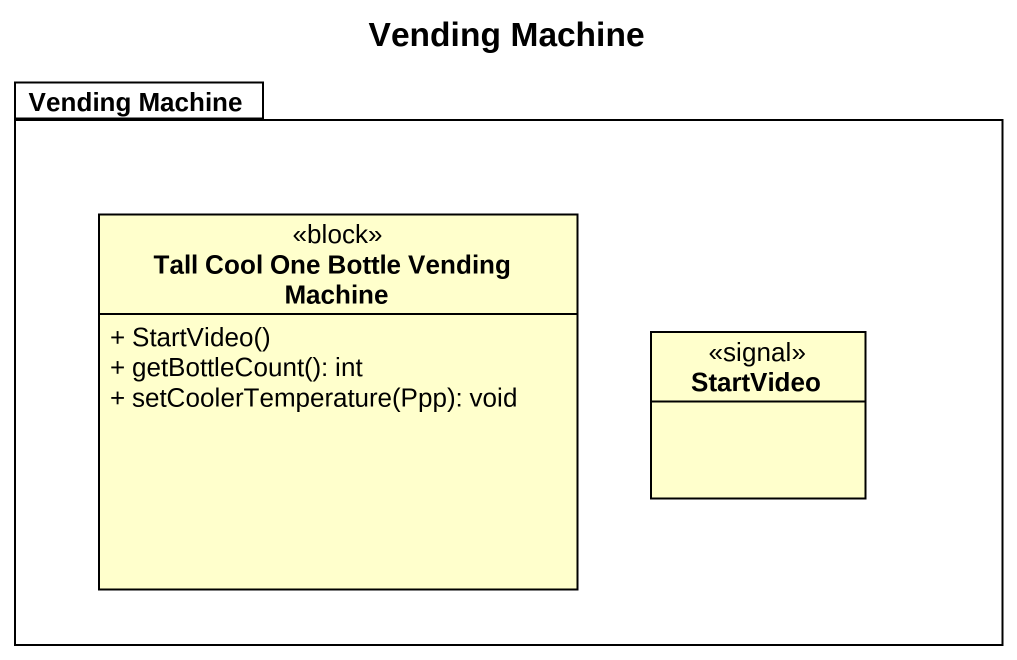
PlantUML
@startuml
title Vending Machine
hide circle
hide empty members
skinparam classAttributeIconSize 0
package "Vending Machine" as Vending_Machine {
  class "Tall Cool One Bottle Vending Machine" as Tall_Cool_One_Bottle <<block>> {
    + StartVideo()
    + getBottleCount(): int
    + setCoolerTemperature(Ppp): void
  }
  class StartVideo <<signal>>
}
@enduml
